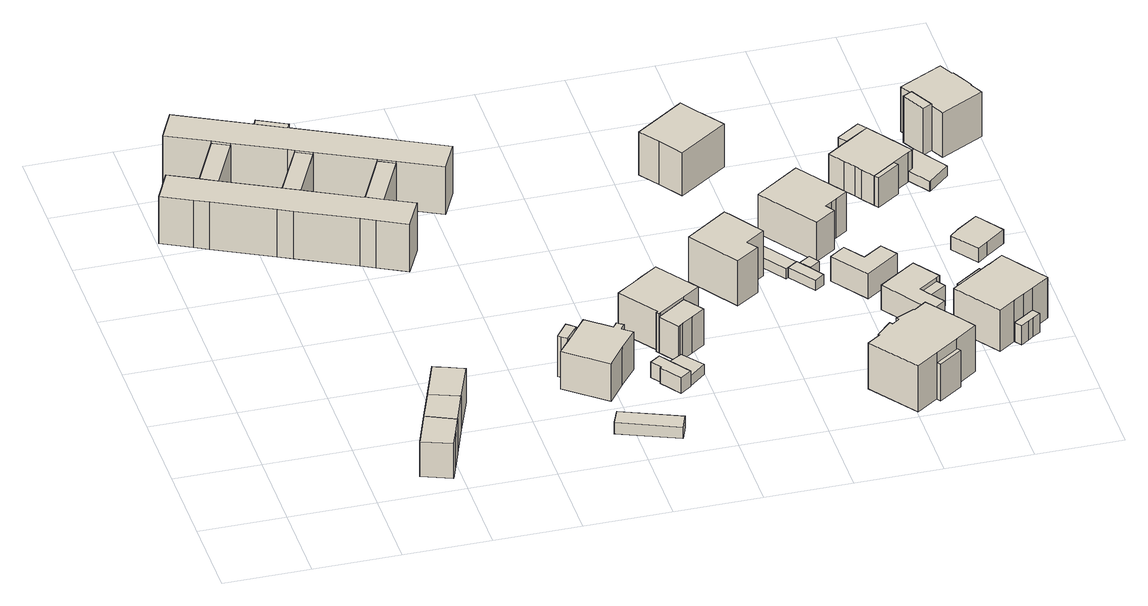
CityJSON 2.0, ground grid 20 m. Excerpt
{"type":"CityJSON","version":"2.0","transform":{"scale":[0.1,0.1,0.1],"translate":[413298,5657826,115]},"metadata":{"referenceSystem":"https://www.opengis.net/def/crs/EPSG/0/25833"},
"CityObjects":{
"building1":{"type":"Building","attributes":{"Dachtyp_tdc":"tdcFreeFormRoof","Gemeindeschluessel":14612000,"Dachneigung":43.93,"QualitaetDacherkennung":80,"Geometrietyp2DReferenz":"3000","measuredHeight":10.91,"function":"31001_9998","roofType":"5000"},"geometry":[{"type":"Solid","lod":"1","boundaries":[[[[0,1,2,3,4]],[[5,6,7,8,9]],[[4,6,5,0]],[[3,7,6,4]],[[2,8,7,3]],[[1,9,8,2]],[[0,5,9,1]]]]}]},
"building2":{"type":"Building","attributes":{"Dachtyp_tdc":"tdcGableRoof","Gemeindeschluessel":14612000,"Dachneigung":43.65,"QualitaetDacherkennung":73,"Geometrietyp2DReferenz":"3000","measuredHeight":10.67,"function":"31001_9998","roofType":"3100"},"geometry":[{"type":"Solid","lod":"1","boundaries":[[[[4,3,10,11]],[[12,13,14,15]],[[11,13,12,4]],[[10,14,13,11]],[[3,15,14,10]],[[4,12,15,3]]]]}]},
"building3":{"type":"Building","attributes":{"Dachtyp_tdc":"tdcGableRoof","Gemeindeschluessel":14612000,"Dachneigung":43.93,"QualitaetDacherkennung":80,"Geometrietyp2DReferenz":"3000","measuredHeight":10.61,"function":"31001_9998","roofType":"3100"},"geometry":[{"type":"Solid","lod":"1","boundaries":[[[[16,11,10,17,18,19]],[[20,21,22,23,14,13]],[[19,21,20,16]],[[18,22,21,19]],[[17,23,22,18]],[[10,14,23,17]],[[11,13,14,10]],[[16,20,13,11]]]]}]},
"building4":{"type":"Building","attributes":{"name":"103. Grundschule Unterm Regenbogen Dresden","Gemeindeschluessel":14612000,"Geometrietyp2DReferenz":"3000","function":"31001_3021","roofType":"9999"},"children":["building4-1","building4-2","building4-3","building4-4","building4-5","building4-6"]},
"building4-1":{"type":"BuildingPart","attributes":{"Dachtyp_tdc":"tdcPolyFlatRoof","Dachneigung":0,"QualitaetDacherkennung":64,"Geometrietyp2DReferenz":"3000","measuredHeight":11.99,"roofType":"1000"},"parents":["building4"],"geometry":[{"type":"Solid","lod":"1","boundaries":[[[[24,25,26,27]],[[28,29,30,31]],[[27,28,31,24]],[[26,29,28,27]],[[25,30,29,26]],[[24,31,30,25]]]]}]},
"building4-2":{"type":"BuildingPart","attributes":{"Dachtyp_tdc":"tdcPolyFlatRoof","Dachneigung":5.22,"QualitaetDacherkennung":43,"Geometrietyp2DReferenz":"3000","measuredHeight":12.14,"roofType":"2100"},"parents":["building4"],"geometry":[{"type":"Solid","lod":"1","boundaries":[[[[32,33,34,35,36,37]],[[38,39,40,41,42,43]],[[37,39,38,32]],[[36,40,39,37]],[[35,41,40,36]],[[34,42,41,35]],[[33,43,42,34]],[[32,38,43,33]]]]}]},
"building4-3":{"type":"BuildingPart","attributes":{"Dachtyp_tdc":"tdcPolyFlatRoof","Dachneigung":0,"QualitaetDacherkennung":64,"Geometrietyp2DReferenz":"3000","measuredHeight":12.4,"roofType":"1000"},"parents":["building4"],"geometry":[{"type":"Solid","lod":"1","boundaries":[[[[44,45,46,47,48,49,50,51,52,53,54,55,56,57,58,59,60,61]],[[62,63,64,65,66,30,29,67,68,69,70,71,72,73,74,75,76,77]],[[60,63,62,61]],[[59,64,63,60]],[[58,65,64,59]],[[57,66,65,58]],[[56,30,66,57]],[[55,29,30,56]],[[54,67,29,55]],[[53,68,67,54]],[[52,69,68,53]],[[51,70,69,52]],[[50,71,70,51]],[[49,72,71,50]],[[48,73,72,49]],[[47,74,73,48]],[[46,75,74,47]],[[45,76,75,46]],[[44,77,76,45]],[[61,62,77,44]]]]}]},
"building4-4":{"type":"BuildingPart","attributes":{"Dachtyp_tdc":"tdcPolyFlatRoof","Dachneigung":0,"QualitaetDacherkennung":63,"Geometrietyp2DReferenz":"3000","measuredHeight":12.4,"roofType":"1000"},"parents":["building4"],"geometry":[{"type":"Solid","lod":"1","boundaries":[[[[78,79,80,81,82,83,84,85,86,87,88,89,90,91,92]],[[38,93,94,28,31,95,96,97,98,99,100,101,102,40,39]],[[92,93,38,78]],[[91,94,93,92]],[[90,28,94,91]],[[89,31,28,90]],[[88,95,31,89]],[[87,96,95,88]],[[86,97,96,87]],[[85,98,97,86]],[[84,99,98,85]],[[83,100,99,84]],[[82,101,100,83]],[[81,102,101,82]],[[80,40,102,81]],[[79,39,40,80]],[[78,38,39,79]]]]}]},
"building4-5":{"type":"BuildingPart","attributes":{"Dachtyp_tdc":"tdcPolyFlatRoof","Dachneigung":0,"QualitaetDacherkennung":62,"Geometrietyp2DReferenz":"3000","measuredHeight":11.91,"roofType":"1000"},"parents":["building4"],"geometry":[{"type":"Solid","lod":"1","boundaries":[[[[103,104,105,106]],[[77,99,98,62]],[[106,99,77,103]],[[105,98,99,106]],[[104,62,98,105]],[[103,77,62,104]]]]}]},
"building4-6":{"type":"BuildingPart","attributes":{"Dachtyp_tdc":"tdcPolyFlatRoof","Dachneigung":0,"QualitaetDacherkennung":61,"Geometrietyp2DReferenz":"3000","measuredHeight":12.02,"roofType":"1000"},"parents":["building4"],"geometry":[{"type":"Solid","lod":"1","boundaries":[[[[107,108,109,110]],[[95,64,63,96]],[[110,64,95,107]],[[109,63,64,110]],[[108,96,63,109]],[[107,95,96,108]]]]}]},
"building5":{"type":"Building","attributes":{"Dachtyp_tdc":"tdcPolyFlatRoof","Gemeindeschluessel":14612000,"Dachneigung":0,"QualitaetDacherkennung":69,"Geometrietyp2DReferenz":"3000","measuredHeight":2.95,"function":"31001_9998","roofType":"1000"},"geometry":[{"type":"Solid","lod":"1","boundaries":[[[[111,112,113,114]],[[115,116,117,118]],[[114,116,115,111]],[[113,117,116,114]],[[112,118,117,113]],[[111,115,118,112]]]]}]},
"building6":{"type":"Building","attributes":{"Gemeindeschluessel":14612000,"Geometrietyp2DReferenz":"3000","function":"31001_9998","roofType":"9999"},"children":["building6-1","building6-2"]},
"building6-1":{"type":"BuildingPart","attributes":{"Dachtyp_tdc":"tdcGableRoof","Dachneigung":22.34,"QualitaetDacherkennung":44,"Geometrietyp2DReferenz":"3000","measuredHeight":11.41,"roofType":"3100"},"parents":["building6"],"geometry":[{"type":"Solid","lod":"1","boundaries":[[[[119,120,121,122,123,124,125,126,127,128,129,130]],[[131,132,133,134,135,136,137,138,139,140,141,142]],[[130,132,131,119]],[[129,133,132,130]],[[128,134,133,129]],[[127,135,134,128]],[[126,136,135,127]],[[125,137,136,126]],[[124,138,137,125]],[[123,139,138,124]],[[122,140,139,123]],[[121,141,140,122]],[[120,142,141,121]],[[119,131,142,120]]]]}]},
"building6-2":{"type":"BuildingPart","attributes":{"Dachtyp_tdc":"tdcPolyFlatRoof","Dachneigung":18.36,"QualitaetDacherkennung":59,"Geometrietyp2DReferenz":"3000","measuredHeight":11.02,"roofType":"2100"},"parents":["building6"],"geometry":[{"type":"Solid","lod":"1","boundaries":[[[[143,144,145,146,147,148]],[[149,150,133,131,151,152]],[[148,150,149,143]],[[147,133,150,148]],[[146,131,133,147]],[[145,151,131,146]],[[144,152,151,145]],[[143,149,152,144]]]]}]},
"building7":{"type":"Building","attributes":{"Dachtyp_tdc":"tdcPolyFlatRoof","Gemeindeschluessel":14612000,"Dachneigung":30.87,"QualitaetDacherkennung":76,"Geometrietyp2DReferenz":"3000","measuredHeight":5.01,"function":"31001_9998","roofType":"2100"},"geometry":[{"type":"Solid","lod":"1","boundaries":[[[[153,154,155,156,157,158,159]],[[160,161,162,163,164,165,166]],[[159,161,160,153]],[[158,162,161,159]],[[157,163,162,158]],[[156,164,163,157]],[[155,165,164,156]],[[154,166,165,155]],[[153,160,166,154]]]]}]},
"building8":{"type":"Building","attributes":{"Dachtyp_tdc":"tdcPolyFlatRoof","Gemeindeschluessel":14612000,"Dachneigung":0,"QualitaetDacherkennung":71,"Geometrietyp2DReferenz":"3000","measuredHeight":2.57,"function":"31001_9998","roofType":"1000"},"geometry":[{"type":"Solid","lod":"1","boundaries":[[[[167,168,169,170]],[[171,172,173,174]],[[170,172,171,167]],[[169,173,172,170]],[[168,174,173,169]],[[167,171,174,168]]]]}]},
"building9":{"type":"Building","attributes":{"Gemeindeschluessel":14612000,"Geometrietyp2DReferenz":"3000","function":"31001_9998","roofType":"9999"},"children":["building9-1","building9-2"]},
"building9-1":{"type":"BuildingPart","attributes":{"Dachtyp_tdc":"tdcHipAndGableRoof","Dachneigung":21.78,"QualitaetDacherkennung":60,"Geometrietyp2DReferenz":"3000","measuredHeight":10.35,"roofType":"5000"},"parents":["building9"],"geometry":[{"type":"Solid","lod":"1","boundaries":[[[[175,176,177,178,179,180,181,182]],[[183,184,185,186,187,188,189,190]],[[182,184,183,175]],[[181,185,184,182]],[[180,186,185,181]],[[179,187,186,180]],[[178,188,187,179]],[[177,189,188,178]],[[176,190,189,177]],[[175,183,190,176]]]]}]},
"building9-2":{"type":"BuildingPart","attributes":{"Dachtyp_tdc":"tdcHipRoof","Dachneigung":26.26,"QualitaetDacherkennung":56,"Geometrietyp2DReferenz":"3000","measuredHeight":11.71,"roofType":"3200"},"parents":["building9"],"geometry":[{"type":"Solid","lod":"1","boundaries":[[[[191,192,193,194,195,196,197,198,199,200,201]],[[190,202,203,204,205,206,207,208,209,184,210]],[[201,202,190,191]],[[200,203,202,201]],[[199,204,203,200]],[[198,205,204,199]],[[197,206,205,198]],[[196,207,206,197]],[[195,208,207,196]],[[194,209,208,195]],[[193,184,209,194]],[[192,210,184,193]],[[191,190,210,192]]]]}]},
"building10":{"type":"Building","attributes":{"Dachtyp_tdc":"tdcFreeFormRoof","Gemeindeschluessel":14612000,"Dachneigung":0.297,"QualitaetDacherkennung":57,"Geometrietyp2DReferenz":"3000","measuredHeight":13.47,"function":"31001_9998","roofType":"5000"},"geometry":[{"type":"Solid","lod":"1","boundaries":[[[[211,212,213,214,215,216,217,218]],[[219,220,221,222,223,224,225,226]],[[218,220,219,211]],[[217,221,220,218]],[[216,222,221,217]],[[215,223,222,216]],[[214,224,223,215]],[[213,225,224,214]],[[212,226,225,213]],[[211,219,226,212]]]]}]},
"building11":{"type":"Building","attributes":{"Dachtyp_tdc":"tdcPolyFlatRoof","Gemeindeschluessel":14612000,"Dachneigung":3.88,"QualitaetDacherkennung":77,"Geometrietyp2DReferenz":"3000","measuredHeight":2.79,"function":"31001_9998","roofType":"2100"},"geometry":[{"type":"Solid","lod":"1","boundaries":[[[[227,228,229,230,231,232]],[[233,234,235,236,237,238]],[[232,234,233,227]],[[231,235,234,232]],[[230,236,235,231]],[[229,237,236,230]],[[228,238,237,229]],[[227,233,238,228]]]]}]},
"building12":{"type":"Building","attributes":{"Dachtyp_tdc":"tdcHipAndGableRoof","Gemeindeschluessel":14612000,"Dachneigung":22.77,"QualitaetDacherkennung":29,"Geometrietyp2DReferenz":"3000","measuredHeight":12.88,"function":"31001_9998","roofType":"5000"},"geometry":[{"type":"Solid","lod":"1","boundaries":[[[[239,240,241,242,243,244,245]],[[246,247,248,249,250,251,252]],[[245,247,246,239]],[[244,248,247,245]],[[243,249,248,244]],[[242,250,249,243]],[[241,251,250,242]],[[240,252,251,241]],[[239,246,252,240]]]]}]},
"building13":{"type":"Building","attributes":{"Dachtyp_tdc":"tdcPolyFlatRoof","Gemeindeschluessel":14612000,"Dachneigung":3.84,"QualitaetDacherkennung":67,"Geometrietyp2DReferenz":"3000","measuredHeight":2.72,"function":"31001_9998","roofType":"2100"},"geometry":[{"type":"Solid","lod":"1","boundaries":[[[[253,254,255,256,257,258]],[[237,236,259,260,261,262]],[[258,236,237,253]],[[257,259,236,258]],[[256,260,259,257]],[[255,261,260,256]],[[254,262,261,255]],[[253,237,262,254]]]]}]},
"building14":{"type":"Building","attributes":{"Gemeindeschluessel":14612000,"Geometrietyp2DReferenz":"3000","function":"31001_9998","roofType":"9999"},"children":["building14-1","building14-2"]},
"building14-1":{"type":"BuildingPart","attributes":{"Dachtyp_tdc":"tdcHipRoof","Dachneigung":20.56,"QualitaetDacherkennung":56,"Geometrietyp2DReferenz":"3000","measuredHeight":13.56,"roofType":"3200"},"parents":["building14"],"geometry":[{"type":"Solid","lod":"1","boundaries":[[[[263,264,265,266,267,268,269,270,271,272,273,274,275,276,277]],[[278,279,280,281,282,283,284,285,286,287,288,289,290,291,292]],[[277,278,292,263]],[[276,279,278,277]],[[275,280,279,276]],[[274,281,280,275]],[[273,282,281,274]],[[272,283,282,273]],[[271,284,283,272]],[[270,285,284,271]],[[269,286,285,270]],[[268,287,286,269]],[[267,288,287,268]],[[266,289,288,267]],[[265,290,289,266]],[[264,291,290,265]],[[263,292,291,264]]]]}]},
"building14-2":{"type":"BuildingPart","attributes":{"Dachtyp_tdc":"tdcFreeFormRoof","Dachneigung":62.43,"QualitaetDacherkennung":20,"Geometrietyp2DReferenz":"3000","measuredHeight":9.99,"roofType":"5000"},"parents":["building14"],"geometry":[{"type":"Solid","lod":"1","boundaries":[[[[293,294,295,296]],[[291,297,298,292]],[[296,297,291,293]],[[295,298,297,296]],[[294,292,298,295]],[[293,291,292,294]]]]}]},
"building15":{"type":"Building","attributes":{"Dachtyp_tdc":"tdcPolyFlatRoof","Gemeindeschluessel":14612000,"Dachneigung":0,"QualitaetDacherkennung":68,"Geometrietyp2DReferenz":"3000","measuredHeight":2.63,"function":"31001_9998","roofType":"1000"},"geometry":[{"type":"Solid","lod":"1","boundaries":[[[[299,300,301,302]],[[303,304,305,306]],[[302,304,303,299]],[[301,305,304,302]],[[300,306,305,301]],[[299,303,306,300]]]]}]},
"building16":{"type":"Building","attributes":{"Dachtyp_tdc":"tdcPolyFlatRoof","Gemeindeschluessel":14612000,"Dachneigung":6.63,"QualitaetDacherkennung":47,"Geometrietyp2DReferenz":"3000","measuredHeight":3,"function":"31001_9998","roofType":"2100"},"geometry":[{"type":"Solid","lod":"1","boundaries":[[[[307,308,309,310]],[[311,249,248,312]],[[310,249,311,307]],[[309,248,249,310]],[[308,312,248,309]],[[307,311,312,308]]]]}]},
"building17":{"type":"Building","attributes":{"Dachtyp_tdc":"tdcFreeFormRoof","Gemeindeschluessel":14612000,"Dachneigung":26.61,"QualitaetDacherkennung":34,"Geometrietyp2DReferenz":"3000","measuredHeight":11.72,"function":"31001_9998","roofType":"5000"},"geometry":[{"type":"Solid","lod":"1","boundaries":[[[[313,314,315,316,317,318,319,320,321]],[[322,323,324,325,326,327,328,329,330]],[[321,323,322,313]],[[320,324,323,321]],[[319,325,324,320]],[[318,326,325,319]],[[317,327,326,318]],[[316,328,327,317]],[[315,329,328,316]],[[314,330,329,315]],[[313,322,330,314]]]]}]},
"building18":{"type":"Building","attributes":{"Dachtyp_tdc":"tdcPolyFlatRoof","Gemeindeschluessel":14612000,"Dachneigung":0,"QualitaetDacherkennung":71,"Geometrietyp2DReferenz":"3000","measuredHeight":6.47,"function":"31001_9998","roofType":"1000"},"geometry":[{"type":"Solid","lod":"1","boundaries":[[[[331,332,333,334,335,336]],[[337,338,339,340,341,342]],[[336,338,337,331]],[[335,339,338,336]],[[334,340,339,335]],[[333,341,340,334]],[[332,342,341,333]],[[331,337,342,332]]]]}]},
"building19":{"type":"Building","attributes":{"Dachtyp_tdc":"tdcFreeFormRoof","Gemeindeschluessel":14612000,"Dachneigung":18.5,"QualitaetDacherkennung":29,"Geometrietyp2DReferenz":"3000","measuredHeight":7.37,"function":"31001_9998","roofType":"5000"},"geometry":[{"type":"Solid","lod":"1","boundaries":[[[[343,344,345,346,347,348,349,350,351]],[[352,353,354,355,356,357,358,359,360]],[[351,353,352,343]],[[350,354,353,351]],[[349,355,354,350]],[[348,356,355,349]],[[347,357,356,348]],[[346,358,357,347]],[[345,359,358,346]],[[344,360,359,345]],[[343,352,360,344]]]]}]},
"building20":{"type":"Building","attributes":{"Dachtyp_tdc":"tdcPolyFlatRoof","Gemeindeschluessel":14612000,"Dachneigung":0,"QualitaetDacherkennung":7,"Geometrietyp2DReferenz":"3000","measuredHeight":5.4,"function":"31001_9998","roofType":"1000"},"geometry":[{"type":"Solid","lod":"1","boundaries":[[[[361,362,363,364]],[[365,366,367,368]],[[364,366,365,361]],[[363,367,366,364]],[[362,368,367,363]],[[361,365,368,362]]]]}]},
"building21":{"type":"Building","attributes":{"Gemeindeschluessel":14612000,"Geometrietyp2DReferenz":"3000","function":"31001_9998","roofType":"9999"},"children":["building21-1","building21-2","building21-3"]},
"building21-1":{"type":"BuildingPart","attributes":{"Dachtyp_tdc":"tdcFreeFormRoof","Dachneigung":44.23,"QualitaetDacherkennung":26,"Geometrietyp2DReferenz":"3000","measuredHeight":9.1,"roofType":"5000"},"parents":["building21"],"geometry":[{"type":"Solid","lod":"1","boundaries":[[[[369,370,371,372]],[[373,374,375,376]],[[372,373,376,369]],[[371,374,373,372]],[[370,375,374,371]],[[369,376,375,370]]]]}]},
"building21-2":{"type":"BuildingPart","attributes":{"Dachtyp_tdc":"tdcGableRoof","Dachneigung":46.18,"QualitaetDacherkennung":14,"Geometrietyp2DReferenz":"3000","measuredHeight":7.28,"roofType":"3100"},"parents":["building21"],"geometry":[{"type":"Solid","lod":"1","boundaries":[[[[377,378,379,380,381,382,383,384,385,386]],[[387,388,389,390,391,392,393,394,395,396]],[[386,388,387,377]],[[385,389,388,386]],[[384,390,389,385]],[[383,391,390,384]],[[382,392,391,383]],[[381,393,392,382]],[[380,394,393,381]],[[379,395,394,380]],[[378,396,395,379]],[[377,387,396,378]]]]}]},
"building21-3":{"type":"BuildingPart","attributes":{"Dachtyp_tdc":"tdcGableRoof","Dachneigung":27.07,"QualitaetDacherkennung":58,"Geometrietyp2DReferenz":"3000","measuredHeight":12.75,"roofType":"3100"},"parents":["building21"],"geometry":[{"type":"Solid","lod":"1","boundaries":[[[[397,398,399,400,401,402,403,404,405,406,407,408,409,410]],[[411,376,412,375,413,414,415,416,417,390,389,418,387,419]],[[410,376,411,397]],[[409,412,376,410]],[[408,375,412,409]],[[407,413,375,408]],[[406,414,413,407]],[[405,415,414,406]],[[404,416,415,405]],[[403,417,416,404]],[[402,390,417,403]],[[401,389,390,402]],[[400,418,389,401]],[[399,387,418,400]],[[398,419,387,399]],[[397,411,419,398]]]]}]},
"building22":{"type":"Building","attributes":{"Gemeindeschluessel":14612000,"Geometrietyp2DReferenz":"3000","function":"31001_9998","roofType":"9999"},"children":["building22-1","building22-2","building22-3"]},
"building22-1":{"type":"BuildingPart","attributes":{"Dachtyp_tdc":"tdcFreeFormRoof","Dachneigung":14.21,"QualitaetDacherkennung":12,"Geometrietyp2DReferenz":"3000","measuredHeight":7.88,"roofType":"5000"},"parents":["building22"],"geometry":[{"type":"Solid","lod":"1","boundaries":[[[[420,421,422,423]],[[424,425,426,427]],[[423,425,424,420]],[[422,426,425,423]],[[421,427,426,422]],[[420,424,427,421]]]]}]},
"building22-2":{"type":"BuildingPart","attributes":{"Dachtyp_tdc":"tdcPolyFlatRoof","Dachneigung":0,"QualitaetDacherkennung":59,"Geometrietyp2DReferenz":"3000","measuredHeight":7.73,"roofType":"1000"},"parents":["building22"],"geometry":[{"type":"Solid","lod":"1","boundaries":[[[[428,429,430,431]],[[432,433,434,435]],[[431,433,432,428]],[[430,434,433,431]],[[429,435,434,430]],[[428,432,435,429]]]]}]},
"building22-3":{"type":"BuildingPart","attributes":{"Dachtyp_tdc":"tdcPolyFlatRoof","Dachneigung":0,"QualitaetDacherkennung":80,"Geometrietyp2DReferenz":"3000","measuredHeight":7.68,"roofType":"1000"},"parents":["building22"],"geometry":[{"type":"Solid","lod":"1","boundaries":[[[[430,429,436,437,438,421,420,439,440,441,442]],[[434,443,444,445,446,424,427,447,448,449,435]],[[442,443,434,430]],[[441,444,443,442]],[[440,445,444,441]],[[439,446,445,440]],[[420,424,446,439]],[[421,427,424,420]],[[438,447,427,421]],[[437,448,447,438]],[[436,449,448,437]],[[429,435,449,436]],[[430,434,435,429]]]]}]},
"building23":{"type":"Building","attributes":{"Dachtyp_tdc":"tdcPolyFlatRoof","Gemeindeschluessel":14612000,"Dachneigung":9.21,"QualitaetDacherkennung":53,"Geometrietyp2DReferenz":"3000","measuredHeight":4.32,"function":"31001_9998","roofType":"2100"},"geometry":[{"type":"Solid","lod":"1","boundaries":[[[[450,451,452,453,454,455]],[[456,457,458,459,460,461]],[[455,457,456,450]],[[454,458,457,455]],[[453,459,458,454]],[[452,460,459,453]],[[451,461,460,452]],[[450,456,461,451]]]]}]},
"building24":{"type":"Building","attributes":{"Dachtyp_tdc":"tdcPolyFlatRoof","Gemeindeschluessel":14612000,"Dachneigung":0,"QualitaetDacherkennung":70,"Geometrietyp2DReferenz":"3000","measuredHeight":2.51,"function":"31001_9998","roofType":"1000"},"geometry":[{"type":"Solid","lod":"1","boundaries":[[[[462,463,464,465,466,467,468]],[[469,470,471,472,473,474,475]],[[468,470,469,462]],[[467,471,470,468]],[[466,472,471,467]],[[465,473,472,466]],[[464,474,473,465]],[[463,475,474,464]],[[462,469,475,463]]]]}]},
"building25":{"type":"Building","attributes":{"Gemeindeschluessel":14612000,"Geometrietyp2DReferenz":"3000","function":"31001_9998","roofType":"9999"},"children":["building25-1","building25-2"]},
"building25-1":{"type":"BuildingPart","attributes":{"Dachtyp_tdc":"tdcPolyFlatRoof","Dachneigung":22.62,"QualitaetDacherkennung":53,"Geometrietyp2DReferenz":"3000","measuredHeight":12.6,"roofType":"2100"},"parents":["building25"],"geometry":[{"type":"Solid","lod":"1","boundaries":[[[[476,477,478,479]],[[480,481,482,483]],[[479,481,480,476]],[[478,482,481,479]],[[477,483,482,478]],[[476,480,483,477]]]]}]},
"building25-2":{"type":"BuildingPart","attributes":{"Dachtyp_tdc":"tdcGableRoof","Dachneigung":26.58,"QualitaetDacherkennung":43,"Geometrietyp2DReferenz":"3000","measuredHeight":13.35,"roofType":"3100"},"parents":["building25"],"geometry":[{"type":"Solid","lod":"1","boundaries":[[[[484,485,486,487,488,489,490,491,492,493,494,495]],[[496,497,482,498,481,499,500,501,502,503,504,505]],[[495,497,496,484]],[[494,482,497,495]],[[493,498,482,494]],[[492,481,498,493]],[[491,499,481,492]],[[490,500,499,491]],[[489,501,500,490]],[[488,502,501,489]],[[487,503,502,488]],[[486,504,503,487]],[[485,505,504,486]],[[484,496,505,485]]]]}]}
},
"vertices":[
[313,69,95],[381,43,95],[396,82,95],[413,128,95],[346,158,95],[313,69,4],[346,158,4],[413,128,4],[396,82,4],[381,43,4],
[443,209,95],[375,234,95],[346,158,6],[375,234,6],[443,209,6],[413,128,6],
[411,330,95],[480,304,95],[475,306,95],[448,317,95],[411,330,6],[448,317,6],[475,306,6],[480,304,6],
[488,1050,127],[426,924,127],[463,905,127],[525,1032,127],[525,1032,7],[463,905,7],[426,924,7],[488,1050,7],
[335,1215,128],[343,1231,128],[341,1232,128],[277,1264,128],[269,1247,128],[335,1214,128],[335,1215,7],[335,1214,7],[269,1247,7],[277,1264,7],[341,1232,7],[343,1231,7],
[102,1083,131],[38,1115,131],[3,1043,131],[71,1009,131],[102,993,131],[233,929,131],[266,913,131],[395,850,131],[426,834,131],[492,801,131],[528,873,131],[463,905,131],[426,924,131],[425,923,131],[314,978,131],[301,985,131],[264,1003,131],[140,1064,131],[140,1064,7],[264,1003,7],[301,985,7],[314,978,7],[425,923,7],[528,873,7],[492,801,7],[426,834,7],[395,850,7],[266,913,7],[233,929,7],[102,993,7],[71,1009,7],[3,1043,7],[38,1115,7],[102,1083,7],
[335,1215,131],[335,1214,131],[269,1247,131],[105,1328,131],[80,1277,131],[70,1256,131],[165,1210,131],[203,1191,131],[314,1136,131],[327,1130,131],[363,1112,131],[488,1050,131],[525,1032,131],[622,985,131],[657,1055,131],[657,1055,7],[622,985,7],[363,1112,7],[327,1130,7],[314,1136,7],[203,1191,7],[165,1210,7],[70,1256,7],[80,1277,7],[105,1328,7],
[102,1083,126],[140,1064,126],[203,1191,126],[165,1210,126],
[363,1112,127],[327,1130,127],[264,1003,127],[301,985,127],
[907,92,35],[770,148,35],[754,109,35],[891,53,35],[907,92,6],[891,53,6],[754,109,6],[770,148,6],
[710,321,111],[685,290,111],[777,217,111],[816,268,111],[855,318,111],[832,336,111],[842,349,111],[828,360,111],[818,347,111],[763,390,111],[738,358,111],[724,340,111],[710,321,13],[724,340,13],[738,358,13],[763,390,13],[818,347,13],[828,360,13],[842,349,13],[832,336,13],[855,318,13],[816,268,13],[777,217,13],[685,290,13],
[719,373,119],[691,336,119],[698,330,119],[710,321,119],[738,358,119],[727,367,119],[719,373,13],[727,367,13],[698,330,13],[691,336,13],
[896,255,52],[929,207,52],[956,226,52],[916,283,52],[906,298,52],[882,281,52],[899,257,52],[896,255,12],[899,257,12],[882,281,12],[906,298,12],[916,283,12],[956,226,12],[929,207,12],
[995,259,40],[957,308,40],[916,283,40],[956,226,40],[995,259,14],[956,226,14],[916,283,14],[957,308,14],
[958,385,109],[923,360,109],[954,315,109],[958,318,109],[965,323,109],[991,341,109],[1022,363,109],[990,408,109],[958,385,15],[990,408,15],[1022,363,15],[991,341,15],[965,323,15],[958,318,15],[954,315,15],[923,360,15],
[923,360,116],[926,363,116],[990,408,116],[1030,435,116],[962,531,116],[925,505,116],[901,488,116],[889,480,116],[859,458,116],[922,370,116],[918,367,116],[918,367,15],[922,370,15],[859,458,15],[889,480,15],[901,488,15],[925,505,15],[962,531,15],[1030,435,15],[926,363,15],
[1150,663,134],[1052,594,134],[1130,480,134],[1184,517,134],[1167,542,134],[1212,573,134],[1191,604,134],[1158,653,134],[1150,663,17],[1158,653,17],[1191,604,17],[1212,573,17],[1167,542,17],[1184,517,17],[1130,480,17],[1052,594,17],
[1214,606,44],[1255,547,44],[1261,551,44],[1284,567,44],[1231,643,44],[1202,622,44],[1214,606,18],[1202,622,18],[1231,643,18],[1284,567,18],[1261,551,18],[1255,547,18],
[1054,1002,130],[1086,956,130],[1123,903,130],[1238,982,130],[1204,1030,130],[1195,1043,130],[1168,1082,130],[1054,1002,18],[1168,1082,18],[1195,1043,18],[1204,1030,18],[1238,982,18],[1123,903,18],[1086,956,18],
[1261,551,45],[1305,489,45],[1327,505,45],[1306,536,45],[1289,560,45],[1284,567,45],[1289,560,18],[1306,536,18],[1327,505,18],[1305,489,18],
[1450,45,130],[1506,84,130],[1557,121,130],[1532,158,130],[1477,233,130],[1447,212,130],[1445,214,130],[1401,193,130],[1406,187,130],[1388,174,130],[1384,180,130],[1349,145,130],[1351,142,130],[1320,120,130],[1400,9,130],[1400,9,10],[1320,120,10],[1351,142,10],[1349,145,10],[1384,180,10],[1388,174,10],[1406,187,10],[1401,193,10],[1445,214,10],[1447,212,10],[1477,233,10],[1532,158,10],[1557,121,10],[1506,84,10],[1450,45,10],
[1506,84,105],[1450,45,105],[1457,36,105],[1512,75,105],[1512,75,10],[1457,36,10],
[1306,536,46],[1330,553,46],[1314,577,46],[1289,560,46],[1306,536,20],[1289,560,20],[1314,577,20],[1330,553,20],
[1217,1038,48],[1208,1052,48],[1195,1043,48],[1204,1030,48],[1217,1038,18],[1208,1052,18],
[1335,592,120],[1383,626,120],[1370,646,120],[1386,657,120],[1399,666,120],[1426,685,120],[1412,704,120],[1346,799,120],[1242,726,120],[1335,592,18],[1242,726,18],[1346,799,18],[1412,704,18],[1426,685,18],[1399,666,18],[1386,657,18],[1370,646,18],[1383,626,18],
[1404,426,86],[1483,482,86],[1457,519,86],[1412,488,86],[1379,535,86],[1344,510,86],[1404,426,21],[1344,510,21],[1379,535,21],[1412,488,21],[1457,519,21],[1483,482,21],
[1543,385,77],[1552,392,77],[1510,452,77],[1441,404,77],[1423,391,77],[1504,274,77],[1538,298,77],[1512,335,77],[1499,355,77],[1543,385,13],[1499,355,13],[1512,335,13],[1538,298,13],[1504,274,13],[1423,391,13],[1441,404,13],[1510,452,13],[1552,392,13],
[1512,335,69],[1557,365,69],[1543,385,69],[1499,355,69],[1512,335,15],[1499,355,15],[1543,385,15],[1557,365,15],
[1587,305,97],[1648,347,97],[1633,367,97],[1573,325,97],[1573,325,12],[1633,367,12],[1648,347,12],[1587,305,12],
[1666,204,61],[1667,202,61],[1678,187,61],[1697,201,61],[1710,210,61],[1727,222,61],[1717,237,61],[1716,238,61],[1716,239,61],[1685,217,61],[1666,204,12],[1685,217,12],[1716,239,12],[1716,238,12],[1717,237,12],[1727,222,12],[1710,210,12],[1697,201,12],[1678,187,12],[1667,202,12],
[1553,281,119],[1627,176,119],[1666,204,119],[1692,222,119],[1716,239,119],[1716,238,119],[1757,268,119],[1713,330,119],[1699,351,119],[1684,372,119],[1648,346,119],[1648,347,119],[1618,326,119],[1587,305,119],[1553,281,12],[1618,326,12],[1648,346,12],[1684,372,12],[1699,351,12],[1713,330,12],[1757,268,12],[1692,222,12],[1627,176,12],
[1486,898,95],[1540,936,95],[1526,955,95],[1472,918,95],[1486,898,18],[1472,918,18],[1526,955,18],[1540,936,18],
[1569,787,95],[1562,797,95],[1509,760,95],[1516,750,95],[1569,787,18],[1516,750,18],[1509,760,18],[1562,797,18],
[1602,825,95],[1612,832,95],[1587,868,95],[1437,864,95],[1461,829,95],[1479,804,95],[1489,788,95],[1489,788,18],[1479,804,18],[1461,829,18],[1437,864,18],[1587,868,18],[1612,832,18],[1602,825,18],
[1689,510,58],[1736,546,58],[1692,609,58],[1643,573,58],[1621,554,58],[1666,492,58],[1689,510,22],[1666,492,22],[1621,554,22],[1643,573,22],[1692,609,22],[1736,546,22],
[1602,825,46],[1636,776,46],[1638,777,46],[1687,821,46],[1635,901,46],[1587,868,46],[1612,832,46],[1602,825,20],[1612,832,20],[1587,868,20],[1635,901,20],[1687,821,20],[1638,777,20],[1636,776,20],
[1629,963,143],[1658,907,143],[1679,918,143],[1650,974,143],[1629,963,22],[1650,974,22],[1679,918,22],[1658,907,22],
[1796,940,138],[1780,972,138],[1782,973,138],[1769,999,138],[1756,1024,138],[1754,1023,138],[1736,1057,138],[1634,1004,138],[1650,974,138],[1665,945,138],[1679,918,138],[1695,887,138],[1796,940,22],[1695,887,22],[1665,945,22],[1634,1004,22],[1736,1057,22],[1754,1023,22],[1756,1024,22],[1769,999,22],[1782,973,22],[1780,972,22]
]}
